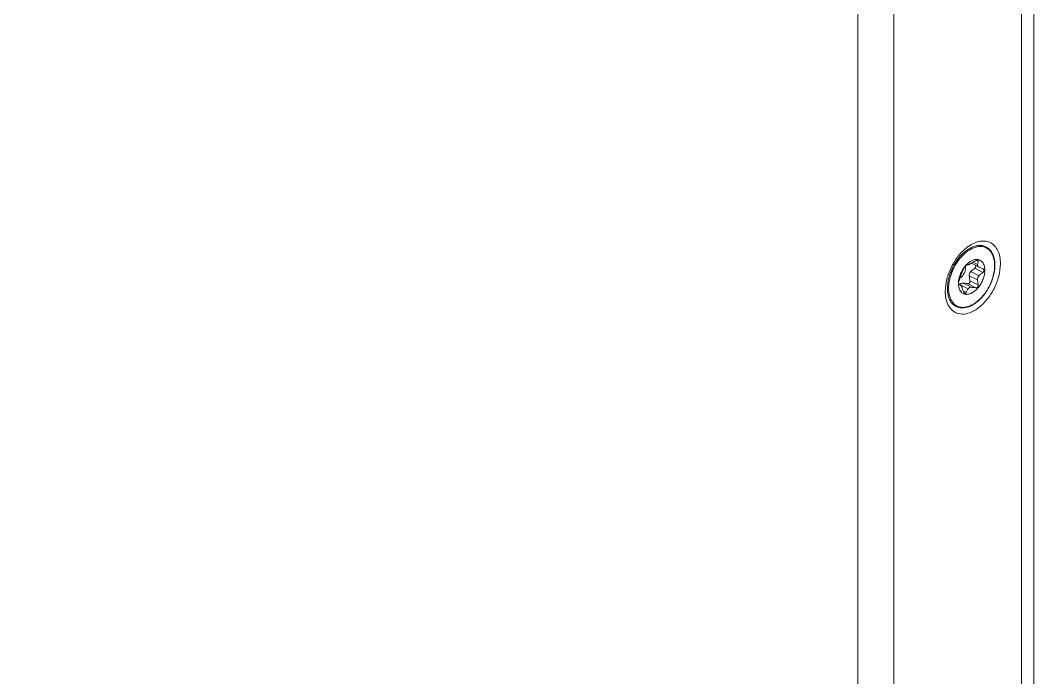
# Model space of a CAD drawing. Header units: millimetres. Extents: x 1177 to 4296, y 93 to 2298.
# Drawn here: x 3096.5 to 3213.3, y 1282.4 to 1358.1 of the extents above; entities that cross this region are included whole.
import ezdxf

# ---------------------------------------------------------------- set-up
doc = ezdxf.new("R2010")
doc.units = ezdxf.units.MM
doc.header["$LTSCALE"] = 0.1
doc.layers.get('0').update_dxf_attribs({"lineweight": 13})

msp = doc.modelspace()

# ---------------------------------------------------------------- linework, layer by layer
for p, q in [((3213.31, 1217.25), (3213.31, 1639.87)), ((3211.89, 1219.84), (3211.89, 1637.27)), ((3193.05, 1210.45), (3193.05, 1631.33)), ((3197.17, 1210.75), (3197.17, 1631.64))]:
    msp.add_line(p, q)
at = {"lineweight": 9}
for p, q in [((3206.12, 1330.14), (3207, 1329.7)), ((3206.31, 1330.26), (3206.82, 1330)), ((3207.45, 1329.08), (3206.5, 1329.55)), ((3206.91, 1330.37), (3206.71, 1330.47)), ((3207, 1329.7), (3207.01, 1329.7)), ((3207.01, 1329.7), (3207.28, 1329.57)), ((3207.28, 1329.57), (3207.45, 1329.49)), ((3207.45, 1329.49), (3207.46, 1329.48)), ((3205.87, 1328.69), (3206.82, 1328.22)), ((3206.06, 1329.18), (3207.01, 1328.7)), ((3204.68, 1327.72), (3204.86, 1327.63)), ((3204.68, 1327.72), (3204.86, 1327.62)), ((3204.69, 1327.7), (3204.69, 1327.7)), ((3204.86, 1327.62), (3204.86, 1327.63)), ((3204.87, 1327.63), (3205.75, 1327.18)), ((3205.17, 1327.84), (3206.12, 1327.37)), ((3206.62, 1327.3), (3205.67, 1327.78)), ((3206.91, 1327.65), (3205.96, 1328.12)), ((3205.53, 1326.75), (3205.2, 1326.92))]:
    msp.add_line(p, q, dxfattribs=at)
for centre, radius, start, end in [((3208.46, 1328.24), 4.68, 125.9195, 126.8807), ((3208.39, 1328.34), 4.56, 124.9729, 125.9191), ((3207.5, 1329.09), 3.03, 116.5654, 116.9356), ((3207.96, 1327.67), 3.33, 144.9389, 145.5387), ((3211.08, 1324.31), 5.99, 131.7094, 132.8126), ((3206.94, 1327.8), 2.31, 178.8234, 179.9966), ((3206.86, 1327.8), 2.23, 179.9959, 181.4627), ((3207.38, 1327.76), 2.75, 171.9305, 172.7895), ((3199.28, 1315.09), 13.72, 65.9909, 66.7516), ((3204.69, 1314.69), 12.75, 82.798, 83.5676), ((3203.78, 1307.68), 19.83, 81.77, 82.737), ((3212.96, 1328.87), 6.17, 186.1001, 186.6105), ((3205.01, 1326.45), 1.46, 232.5669, 243.3973), ((3204.81, 1327.98), 2.98, 295.6855, 296.5666), ((3204.71, 1328.07), 3.15, 296.5668, 297.4462)]:
    msp.add_arc(centre, radius, start, end, dxfattribs=at)
for points, knots in [([(3193.05, 1210.45), (3180.26, 1213.86), (3155.22, 1221.14), (3118.84, 1233.58), (3084.39, 1247.33), (3052.04, 1262.3), (3021.98, 1278.43), (2994.37, 1295.62), (2969.35, 1313.78), (2954.08, 1326.83), (2946.95, 1333.5)], [0, 0, 0, 0, 0.142999, 0.281528, 0.41515, 0.54351, 0.666321, 0.783381, 0.894601, 1, 1, 1, 1]), ([(3192.64, 1209.12), (3167.44, 1215.85), (3130.65, 1227.37), (3083.85, 1246.03), (3051.46, 1261.02), (3021.36, 1277.15), (2993.71, 1294.36), (2968.64, 1312.54), (2953.35, 1325.59), (2946.21, 1332.26)], [0, 0, 0, 0, 0.281443, 0.415064, 0.543433, 0.666255, 0.78333, 0.894577, 1, 1, 1, 1]), ([(2946.14, 1328.81), (2953.29, 1322.08), (2968.63, 1308.93), (2993.75, 1290.62), (3021.48, 1273.31), (3051.66, 1257.09), (3084.12, 1242.03), (3131.03, 1223.29), (3167.9, 1211.73), (3193.16, 1204.98)], [0, 0, 0, 0, 0.105615, 0.216972, 0.33409, 0.456905, 0.585226, 0.718771, 1, 1, 1, 1]), ([(3193.57, 1206.28), (3168.32, 1212.99), (3131.46, 1224.49), (3084.56, 1243.13), (3052.1, 1258.1), (3021.92, 1274.23), (2994.19, 1291.43), (2969.06, 1309.61), (2953.72, 1322.66), (2946.56, 1329.34)], [0, 0, 0, 0, 0.281396, 0.415026, 0.543408, 0.666244, 0.783331, 0.894574, 1, 1, 1, 1])]:
    msp.add_open_spline(points, degree=3, knots=knots)
for points, knots in [([(3203.11, 1326.89), (3203.11, 1327.36), (3203.25, 1328.34), (3203.78, 1329.74), (3204.58, 1331), (3205.28, 1331.7), (3205.65, 1331.98)], [0, 0, 0, 0, 0.240922, 0.500003, 0.75907, 1, 1, 1, 1]), ([(3206.13, 1331.79), (3205.99, 1331.72), (3205.71, 1331.55), (3205.46, 1331.35), (3205.33, 1331.24)], [0, 0, 0, 0, 0.483613, 1, 1, 1, 1]), ([(3205.78, 1332.08), (3205.99, 1332.23), (3206.43, 1332.48), (3207.11, 1332.69), (3207.77, 1332.71), (3208.37, 1332.52), (3208.86, 1332.12), (3209.22, 1331.55), (3209.43, 1330.85), (3209.47, 1330.34), (3209.47, 1330.08)], [0, 0, 0, 0, 0.143043, 0.271444, 0.387278, 0.495975, 0.605408, 0.723213, 0.854444, 1, 1, 1, 1]), ([(3206.08, 1331.92), (3206.05, 1331.91), (3205.96, 1331.86), (3205.87, 1331.81), (3205.8, 1331.77)], [0, 0, 0, 0, 0.245343, 1, 1, 1, 1]), ([(3207.8, 1332.03), (3207.74, 1332.06), (3207.61, 1332.12), (3207.41, 1332.17), (3207.21, 1332.19), (3206.91, 1332.19), (3206.52, 1332.12), (3206.23, 1332), (3206.08, 1331.92)], [0, 0, 0, 0, 0.113031, 0.227421, 0.344446, 0.465219, 0.72105, 1, 1, 1, 1]), ([(3206.15, 1325.31), (3206.33, 1325.4), (3206.69, 1325.63), (3207.18, 1326.06), (3207.64, 1326.59), (3208.04, 1327.19), (3208.37, 1327.85), (3208.61, 1328.53), (3208.76, 1329.21), (3208.82, 1329.86), (3208.77, 1330.47), (3208.62, 1331.01), (3208.42, 1331.4), (3208.2, 1331.64), (3208.03, 1331.79), (3207.83, 1331.91), (3207.62, 1332), (3207.4, 1332.05), (3207.08, 1332.08), (3206.64, 1332.01), (3206.31, 1331.89), (3206.15, 1331.8)], [0, 0, 0, 0, 0.063265, 0.131823, 0.204585, 0.280032, 0.356417, 0.431911, 0.504761, 0.573445, 0.636852, 0.694489, 0.746724, 0.771287, 0.795134, 0.818602, 0.84206, 0.865879, 0.890399, 0.942508, 1, 1, 1, 1]), ([(3207.8, 1332.03), (3207.91, 1331.98), (3208.12, 1331.84), (3208.39, 1331.55), (3208.59, 1331.19), (3208.74, 1330.78), (3208.82, 1330.32), (3208.84, 1329.82), (3208.8, 1329.29), (3208.69, 1328.75), (3208.53, 1328.21), (3208.31, 1327.68), (3208.04, 1327.16), (3207.72, 1326.68), (3207.37, 1326.24), (3207, 1325.85), (3206.59, 1325.53), (3206.31, 1325.35), (3206.17, 1325.28)], [0, 0, 0, 0, 0.04635, 0.094125, 0.144538, 0.198443, 0.256269, 0.318041, 0.383438, 0.45187, 0.522543, 0.594532, 0.666834, 0.738429, 0.808338, 0.87568, 0.939728, 1, 1, 1, 1]), ([(3204.84, 1330.94), (3204.72, 1330.8), (3204.48, 1330.51), (3204.17, 1330.03), (3203.9, 1329.52), (3203.68, 1328.99), (3203.51, 1328.45), (3203.4, 1327.92), (3203.35, 1327.4), (3203.36, 1327.06), (3203.37, 1326.89)], [0, 0, 0, 0, 0.126284, 0.255734, 0.386577, 0.516975, 0.645108, 0.76927, 0.887962, 1, 1, 1, 1]), ([(3204.95, 1330.85), (3204.82, 1330.7), (3204.57, 1330.4), (3204.26, 1329.9), (3203.98, 1329.37), (3203.77, 1328.82), (3203.61, 1328.26), (3203.51, 1327.71), (3203.49, 1327.18), (3203.51, 1326.84), (3203.54, 1326.67)], [0, 0, 0, 0, 0.127491, 0.258267, 0.390299, 0.521487, 0.64978, 0.77329, 0.890419, 1, 1, 1, 1]), ([(3205.24, 1331.34), (3205.2, 1331.31), (3205.07, 1331.18), (3204.94, 1331.05), (3204.84, 1330.94)], [0, 0, 0, 0, 0.245484, 1, 1, 1, 1]), ([(3205.33, 1331.24), (3205.3, 1331.21), (3205.16, 1331.08), (3205.04, 1330.95), (3204.95, 1330.85)], [0, 0, 0, 0, 0.245479, 1, 1, 1, 1]), ([(3205.8, 1331.77), (3205.75, 1331.74), (3205.55, 1331.61), (3205.37, 1331.46), (3205.24, 1331.34)], [0, 0, 0, 0, 0.24203, 1, 1, 1, 1]), ([(3204.65, 1328.15), (3204.67, 1328.27), (3204.72, 1328.52), (3204.84, 1328.88), (3205.01, 1329.23), (3205.14, 1329.45), (3205.21, 1329.55)], [0, 0, 0, 0, 0.241715, 0.492248, 0.746727, 1, 1, 1, 1]), ([(3204.79, 1328.41), (3204.84, 1328.44), (3204.95, 1328.52), (3205.09, 1328.67), (3205.21, 1328.84), (3205.32, 1329.03), (3205.39, 1329.23), (3205.44, 1329.43), (3205.46, 1329.63), (3205.45, 1329.75), (3205.43, 1329.81)], [0, 0, 0, 0, 0.115637, 0.240562, 0.372008, 0.506398, 0.639871, 0.768657, 0.889478, 1, 1, 1, 1]), ([(3205.04, 1329.11), (3205.06, 1329.14), (3205.12, 1329.29), (3205.19, 1329.43), (3205.24, 1329.54)], [0, 0, 0, 0, 0.253873, 1, 1, 1, 1]), ([(3205.23, 1329.58), (3205.25, 1329.61), (3205.34, 1329.73), (3205.43, 1329.84), (3205.5, 1329.92)], [0, 0, 0, 0, 0.253987, 1, 1, 1, 1]), ([(3205.24, 1329.54), (3205.26, 1329.57), (3205.3, 1329.65), (3205.37, 1329.74), (3205.42, 1329.8), (3205.46, 1329.84), (3205.5, 1329.87), (3205.52, 1329.88), (3205.53, 1329.89)], [0, 0, 0, 0, 0.273641, 0.574888, 0.714236, 0.83469, 0.930719, 1, 1, 1, 1]), ([(3205.5, 1329.92), (3205.6, 1330.02), (3205.81, 1330.21), (3206.1, 1330.4), (3206.33, 1330.5), (3206.5, 1330.55), (3206.67, 1330.57), (3206.77, 1330.57), (3206.83, 1330.56)], [0, 0, 0, 0, 0.288312, 0.551739, 0.673309, 0.788096, 0.896657, 1, 1, 1, 1]), ([(3205.53, 1329.89), (3205.54, 1329.89), (3205.62, 1329.92), (3205.69, 1329.94), (3205.75, 1329.96)], [0, 0, 0, 0, 0.234293, 1, 1, 1, 1]), ([(3205.75, 1329.96), (3205.77, 1329.97), (3205.83, 1329.98), (3205.91, 1330.02), (3206.01, 1330.08), (3206.08, 1330.12), (3206.12, 1330.14)], [0, 0, 0, 0, 0.174041, 0.406426, 0.687634, 1, 1, 1, 1]), ([(3206.5, 1329.55), (3206.46, 1329.52), (3206.31, 1329.4), (3206.16, 1329.27), (3206.06, 1329.18)], [0, 0, 0, 0, 0.249747, 1, 1, 1, 1]), ([(3206.12, 1330.14), (3206.16, 1330.17), (3206.32, 1330.27), (3206.49, 1330.36), (3206.62, 1330.43)], [0, 0, 0, 0, 0.248883, 1, 1, 1, 1]), ([(3206.55, 1329.93), (3206.57, 1329.92), (3206.59, 1329.89), (3206.61, 1329.85), (3206.62, 1329.8), (3206.62, 1329.73), (3206.59, 1329.64), (3206.53, 1329.58), (3206.5, 1329.55)], [0, 0, 0, 0, 0.115359, 0.230174, 0.347259, 0.468733, 0.726294, 1, 1, 1, 1]), ([(3206.62, 1330.43), (3206.64, 1330.44), (3206.69, 1330.47), (3206.76, 1330.49), (3206.82, 1330.49), (3206.86, 1330.49), (3206.87, 1330.48)], [0, 0, 0, 0, 0.300242, 0.57566, 0.811056, 1, 1, 1, 1]), ([(3206.91, 1330.37), (3206.9, 1330.34), (3206.87, 1330.22), (3206.84, 1330.09), (3206.82, 1330)], [0, 0, 0, 0, 0.244334, 1, 1, 1, 1]), ([(3206.82, 1330), (3206.82, 1329.97), (3206.82, 1329.91), (3206.85, 1329.82), (3206.91, 1329.75), (3206.97, 1329.72), (3207, 1329.7)], [0, 0, 0, 0, 0.237288, 0.472424, 0.723454, 1, 1, 1, 1]), ([(3206.83, 1330.56), (3206.87, 1330.56), (3206.96, 1330.54), (3207.09, 1330.49), (3207.21, 1330.43), (3207.28, 1330.37), (3207.31, 1330.34)], [0, 0, 0, 0, 0.253285, 0.50163, 0.749143, 1, 1, 1, 1]), ([(3209.47, 1330.08), (3209.47, 1329.6), (3209.32, 1328.6), (3208.78, 1327.18), (3207.95, 1325.9), (3207.23, 1325.2), (3206.84, 1324.92)], [0, 0, 0, 0, 0.241611, 0.501415, 0.76046, 1, 1, 1, 1]), ([(3206.87, 1330.48), (3206.88, 1330.47), (3206.9, 1330.46), (3206.91, 1330.44), (3206.91, 1330.4), (3206.91, 1330.38), (3206.91, 1330.37)], [0, 0, 0, 0, 0.241904, 0.472848, 0.720057, 1, 1, 1, 1]), ([(3207.31, 1330.34), (3207.37, 1330.28), (3207.47, 1330.15), (3207.59, 1329.91), (3207.66, 1329.62), (3207.67, 1329.42), (3207.67, 1329.32)], [0, 0, 0, 0, 0.219653, 0.457363, 0.717236, 1, 1, 1, 1]), ([(3207.46, 1329.48), (3207.47, 1329.48), (3207.51, 1329.46), (3207.55, 1329.41), (3207.57, 1329.36), (3207.57, 1329.32), (3207.57, 1329.3)], [0, 0, 0, 0, 0.253344, 0.500133, 0.746624, 1, 1, 1, 1]), ([(3204.69, 1328.11), (3204.71, 1328.15), (3204.76, 1328.33), (3204.81, 1328.5), (3204.86, 1328.63)], [0, 0, 0, 0, 0.24812, 1, 1, 1, 1]), ([(3204.86, 1328.63), (3204.89, 1328.71), (3204.95, 1328.87), (3205.01, 1329.03), (3205.04, 1329.11)], [0, 0, 0, 0, 0.515876, 1, 1, 1, 1]), ([(3207.67, 1329.32), (3207.67, 1329.15), (3207.63, 1328.8), (3207.48, 1328.29), (3207.25, 1327.79), (3206.94, 1327.34), (3206.59, 1326.97), (3206.26, 1326.74), (3205.99, 1326.62), (3205.79, 1326.56), (3205.6, 1326.54), (3205.48, 1326.55), (3205.42, 1326.56)], [0, 0, 0, 0, 0.128809, 0.266666, 0.408304, 0.547874, 0.679834, 0.799848, 0.854727, 0.906117, 0.954336, 1, 1, 1, 1]), ([(3206.06, 1329.18), (3206.02, 1329.14), (3205.96, 1329.08), (3205.9, 1328.96), (3205.87, 1328.83), (3205.87, 1328.74), (3205.87, 1328.69)], [0, 0, 0, 0, 0.252147, 0.50318, 0.752544, 1, 1, 1, 1]), ([(3205.87, 1328.69), (3205.88, 1328.65), (3205.9, 1328.46), (3205.93, 1328.27), (3205.96, 1328.12)], [0, 0, 0, 0, 0.248696, 1, 1, 1, 1]), ([(3207.01, 1328.7), (3206.97, 1328.67), (3206.92, 1328.6), (3206.85, 1328.48), (3206.82, 1328.35), (3206.82, 1328.26), (3206.82, 1328.22)], [0, 0, 0, 0, 0.252147, 0.50318, 0.752544, 1, 1, 1, 1]), ([(3207.45, 1329.08), (3207.42, 1329.05), (3207.3, 1328.96), (3207.18, 1328.86), (3207.09, 1328.78)], [0, 0, 0, 0, 0.249785, 1, 1, 1, 1]), ([(3207.57, 1329.3), (3207.57, 1329.28), (3207.57, 1329.24), (3207.53, 1329.16), (3207.49, 1329.11), (3207.45, 1329.08)], [0, 0, 0, 0, 0.235347, 0.482572, 1, 1, 1, 1]), ([(3204.63, 1327.84), (3204.63, 1327.86), (3204.63, 1327.95), (3204.64, 1328.04), (3204.65, 1328.11)], [0, 0, 0, 0, 0.245184, 1, 1, 1, 1]), ([(3205.42, 1326.56), (3205.37, 1326.57), (3205.25, 1326.6), (3205.1, 1326.68), (3204.96, 1326.79), (3204.85, 1326.93), (3204.76, 1327.1), (3204.66, 1327.37), (3204.63, 1327.59), (3204.63, 1327.74)], [0, 0, 0, 0, 0.112144, 0.222945, 0.335495, 0.452637, 0.576612, 0.708875, 1, 1, 1, 1]), ([(3204.65, 1327.84), (3204.65, 1327.89), (3204.66, 1327.98), (3204.68, 1328.06), (3204.69, 1328.11)], [0, 0, 0, 0, 0.49396, 1, 1, 1, 1]), ([(3204.68, 1327.72), (3204.67, 1327.72), (3204.66, 1327.74), (3204.66, 1327.78), (3204.65, 1327.82), (3204.65, 1327.84)], [0, 0, 0, 0, 0.180597, 0.408876, 1, 1, 1, 1]), ([(3204.69, 1327.7), (3204.69, 1327.7), (3204.68, 1327.71), (3204.68, 1327.71), (3204.68, 1327.72)], [0, 0, 0, 0, 0.214679, 1, 1, 1, 1]), ([(3204.95, 1327.81), (3204.92, 1327.79), (3204.86, 1327.75), (3204.82, 1327.69), (3204.8, 1327.66)], [0, 0, 0, 0, 0.491676, 1, 1, 1, 1]), ([(3205.04, 1327.33), (3205.03, 1327.37), (3205.01, 1327.43), (3204.97, 1327.51), (3204.93, 1327.56), (3204.91, 1327.59), (3204.88, 1327.62), (3204.86, 1327.62)], [0, 0, 0, 0, 0.32919, 0.612775, 0.732587, 0.836651, 1, 1, 1, 1]), ([(3205.17, 1327.84), (3205.13, 1327.85), (3205.06, 1327.85), (3204.99, 1327.82), (3204.95, 1327.81)], [0, 0, 0, 0, 0.507703, 1, 1, 1, 1]), ([(3205.24, 1326.81), (3205.22, 1326.86), (3205.15, 1327.03), (3205.09, 1327.2), (3205.04, 1327.33)], [0, 0, 0, 0, 0.252572, 1, 1, 1, 1]), ([(3205.67, 1327.78), (3205.63, 1327.78), (3205.46, 1327.81), (3205.29, 1327.83), (3205.17, 1327.84)], [0, 0, 0, 0, 0.254793, 1, 1, 1, 1]), ([(3205.75, 1327.18), (3205.73, 1327.15), (3205.65, 1327.01), (3205.58, 1326.86), (3205.53, 1326.75)], [0, 0, 0, 0, 0.253652, 1, 1, 1, 1]), ([(3205.96, 1328.12), (3205.96, 1328.08), (3205.96, 1327.98), (3205.91, 1327.88), (3205.85, 1327.82), (3205.79, 1327.79), (3205.73, 1327.77), (3205.69, 1327.77), (3205.67, 1327.78)], [0, 0, 0, 0, 0.26219, 0.520208, 0.644916, 0.765571, 0.883413, 1, 1, 1, 1]), ([(3206.12, 1327.37), (3206.08, 1327.37), (3206.01, 1327.37), (3205.9, 1327.34), (3205.81, 1327.27), (3205.77, 1327.21), (3205.75, 1327.18)], [0, 0, 0, 0, 0.25391, 0.50015, 0.74593, 1, 1, 1, 1]), ([(3206.91, 1327.65), (3206.92, 1327.6), (3206.91, 1327.51), (3206.86, 1327.4), (3206.8, 1327.34), (3206.74, 1327.31), (3206.68, 1327.3), (3206.64, 1327.3), (3206.62, 1327.3)], [0, 0, 0, 0, 0.262176, 0.520191, 0.644891, 0.765572, 0.883371, 1, 1, 1, 1]), ([(3206.83, 1328.16), (3206.84, 1328.12), (3206.86, 1327.95), (3206.88, 1327.78), (3206.91, 1327.65)], [0, 0, 0, 0, 0.248908, 1, 1, 1, 1]), ([(3203.66, 1324.98), (3203.57, 1325.1), (3203.22, 1325.68), (3203.11, 1326.37), (3203.11, 1326.89)], [0, 0, 0, 0, 0.224402, 1, 1, 1, 1]), ([(3203.37, 1326.89), (3203.39, 1326.72), (3203.44, 1326.4), (3203.59, 1325.95), (3203.78, 1325.63), (3203.97, 1325.42), (3204.07, 1325.33), (3204.12, 1325.29)], [0, 0, 0, 0, 0.280678, 0.538835, 0.776684, 0.889751, 1, 1, 1, 1]), ([(3203.54, 1326.67), (3203.57, 1326.51), (3203.64, 1326.2), (3203.8, 1325.85), (3203.97, 1325.61), (3204.11, 1325.46), (3204.26, 1325.32), (3204.43, 1325.22), (3204.61, 1325.14), (3204.8, 1325.08), (3205.01, 1325.05), (3205.29, 1325.04), (3205.67, 1325.11), (3205.96, 1325.22), (3206.11, 1325.29)], [0, 0, 0, 0, 0.140907, 0.270048, 0.330899, 0.389747, 0.447134, 0.503687, 0.560085, 0.61702, 0.675146, 0.735047, 0.861785, 1, 1, 1, 1]), ([(3205.35, 1326.67), (3205.33, 1326.68), (3205.29, 1326.71), (3205.26, 1326.77), (3205.25, 1326.8), (3205.24, 1326.81)], [0, 0, 0, 0, 0.453872, 0.717726, 1, 1, 1, 1]), ([(3205.53, 1326.75), (3205.52, 1326.74), (3205.5, 1326.7), (3205.46, 1326.67), (3205.43, 1326.66), (3205.4, 1326.65), (3205.37, 1326.66), (3205.35, 1326.67)], [0, 0, 0, 0, 0.285229, 0.534625, 0.650237, 0.763798, 1, 1, 1, 1]), ([(3206.84, 1324.92), (3206.56, 1324.72), (3206, 1324.4), (3205.09, 1324.21), (3204.24, 1324.4), (3203.82, 1324.77), (3203.66, 1324.98)], [0, 0, 0, 0, 0.292604, 0.545983, 0.772929, 1, 1, 1, 1]), ([(3206.12, 1325.25), (3205.97, 1325.18), (3205.67, 1325.06), (3205.27, 1324.98), (3204.97, 1324.98), (3204.76, 1325.01), (3204.55, 1325.06), (3204.42, 1325.12), (3204.36, 1325.15)], [0, 0, 0, 0, 0.275556, 0.530421, 0.651633, 0.769627, 0.885381, 1, 1, 1, 1])]:
    msp.add_open_spline(points, degree=3, knots=knots, dxfattribs=at)

doc.saveas('drawing.dxf')
